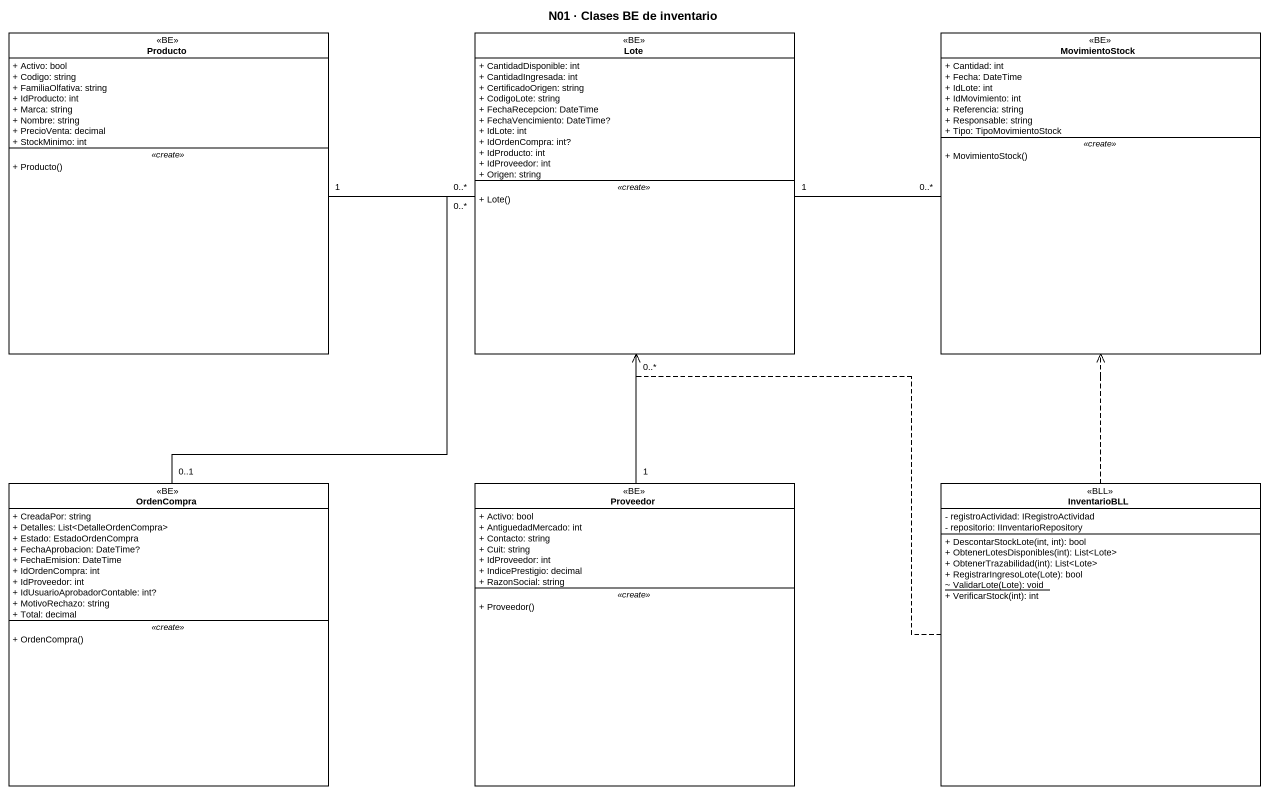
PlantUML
@startuml
title N01 · Clases BE de inventario
hide circle
hide empty members
skinparam classAttributeIconSize 0
class Producto <<BE>> {
  + Activo: bool
  + Codigo: string
  + FamiliaOlfativa: string
  + IdProducto: int
  + Marca: string
  + Nombre: string
  + PrecioVenta: decimal
  + StockMinimo: int
  .. <<create>> ..
  + Producto()
}
class Lote <<BE>> {
  + CantidadDisponible: int
  + CantidadIngresada: int
  + CertificadoOrigen: string
  + CodigoLote: string
  + FechaRecepcion: DateTime
  + FechaVencimiento: DateTime?
  + IdLote: int
  + IdOrdenCompra: int?
  + IdProducto: int
  + IdProveedor: int
  + Origen: string
  .. <<create>> ..
  + Lote()
}
class MovimientoStock <<BE>> {
  + Cantidad: int
  + Fecha: DateTime
  + IdLote: int
  + IdMovimiento: int
  + Referencia: string
  + Responsable: string
  + Tipo: TipoMovimientoStock
  .. <<create>> ..
  + MovimientoStock()
}
class OrdenCompra <<BE>> {
  + CreadaPor: string
  + Detalles: List<DetalleOrdenCompra>
  + Estado: EstadoOrdenCompra
  + FechaAprobacion: DateTime?
  + FechaEmision: DateTime
  + IdOrdenCompra: int
  + IdProveedor: int
  + IdUsuarioAprobadorContable: int?
  + MotivoRechazo: string
  + Total: decimal
  .. <<create>> ..
  + OrdenCompra()
}
class Proveedor <<BE>> {
  + Activo: bool
  + AntiguedadMercado: int
  + Contacto: string
  + Cuit: string
  + IdProveedor: int
  + IndicePrestigio: decimal
  + RazonSocial: string
  .. <<create>> ..
  + Proveedor()
}
class InventarioBLL <<BLL>> {
  - registroActividad: IRegistroActividad
  - repositorio: IInventarioRepository
  + DescontarStockLote(int, int): bool
  + ObtenerLotesDisponibles(int): List<Lote>
  + ObtenerTrazabilidad(int): List<Lote>
  + RegistrarIngresoLote(Lote): bool
  {static} ~ ValidarLote(Lote): void
  + VerificarStock(int): int
}
Producto "1" -right- "0..*" Lote
Lote "1" -right- "0..*" MovimientoStock
OrdenCompra "0..1" -up- "0..*" Lote
Proveedor "1" -up- "0..*" Lote
InventarioBLL .up.> Lote
InventarioBLL .up.> MovimientoStock
@enduml
